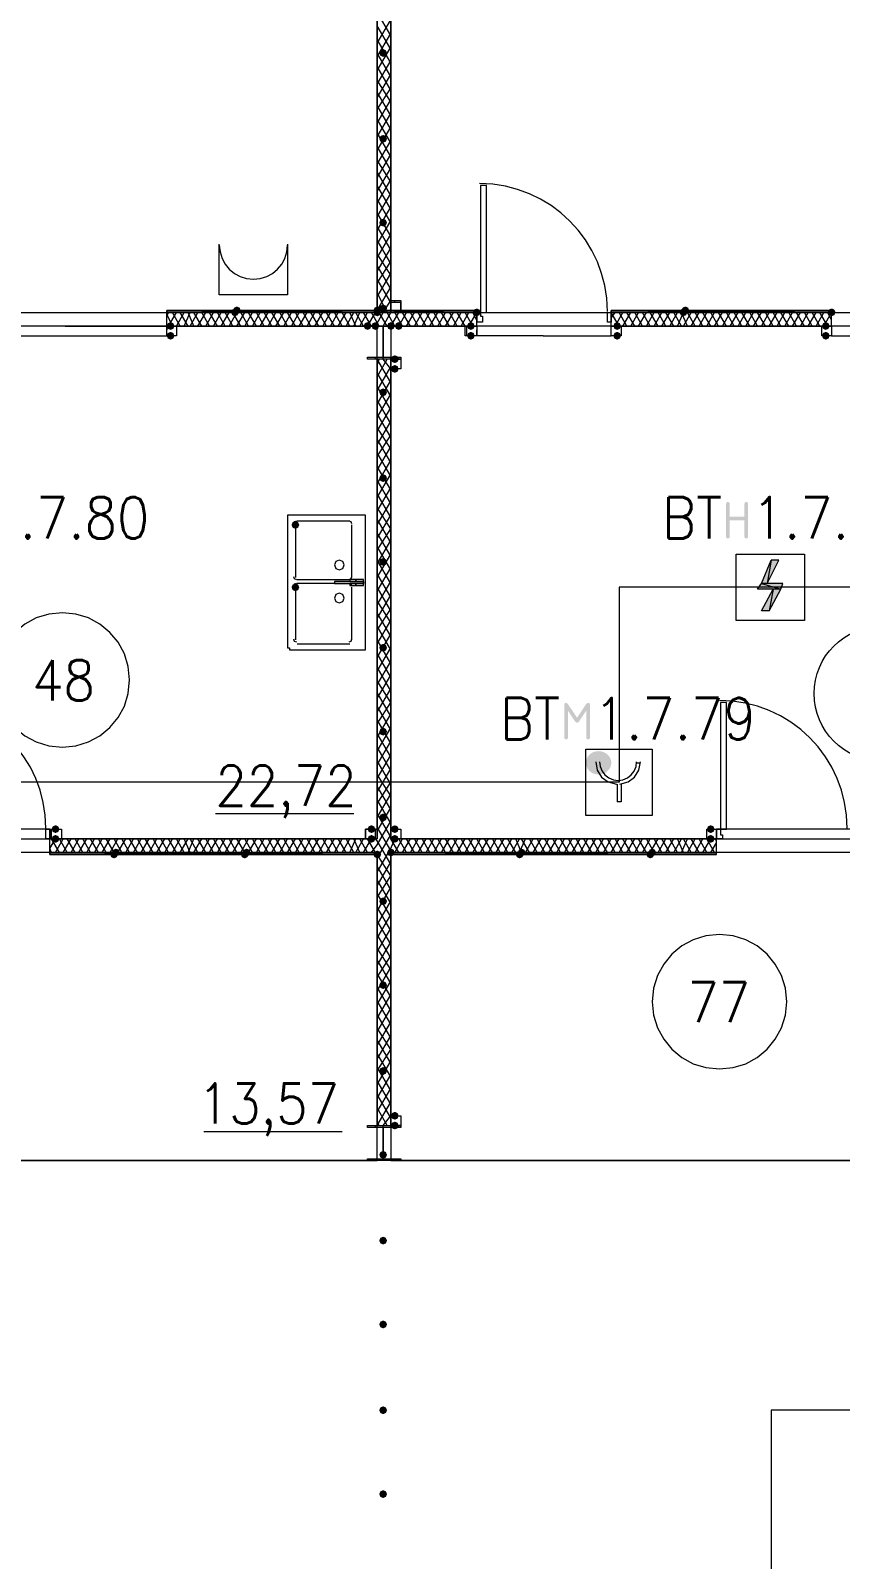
# Model space of a CAD drawing. Header units: millimetres. Extents: x 0 to 420, y 0 to 297.
# Drawn here: x 349.22 to 366.8, y 160.63 to 193.82 of the extents above; entities that cross this region are included whole.
import ezdxf

# ---------------------------------------------------------------- set-up
doc = ezdxf.new("R2010")
doc.units = ezdxf.units.MM
doc.styles.get("Standard").update_dxf_attribs({"font": 'STANDARD'})

msp = doc.modelspace()

# ---------------------------------------------------------------- hatches: boundary and pattern name
for color, points in [(7, [(356.954667, 193.336333), (356.929796, 193.276537), (356.87, 193.251667), (356.810204, 193.276537), (356.785333, 193.336333), (356.810204, 193.396129), (356.87, 193.421), (356.929796, 193.396129)]), (7, [(356.954667, 191.473667), (356.929796, 191.413871), (356.87, 191.389), (356.810204, 191.413871), (356.785333, 191.473667), (356.810204, 191.533462), (356.87, 191.558333), (356.929796, 191.533463)]), (7, [(356.954667, 189.653333), (356.929796, 189.593537), (356.87, 189.568667), (356.810204, 189.593537), (356.785333, 189.653333), (356.810204, 189.713129), (356.87, 189.738), (356.929796, 189.713129)]), (7, [(356.954667, 187.790667), (356.929796, 187.730871), (356.87, 187.706), (356.810204, 187.730871), (356.785333, 187.790667), (356.810204, 187.850462), (356.87, 187.875333), (356.929796, 187.850463)]), (254, [(353.737333, 187.706), (353.712462, 187.646204), (353.652667, 187.621333), (353.592871, 187.646204), (353.568, 187.706), (353.592871, 187.765796), (353.652667, 187.790667), (353.712462, 187.765796)]), (254, [(353.779667, 187.748333), (353.754796, 187.688538), (353.695, 187.663667), (353.635204, 187.688538), (353.610333, 187.748333), (353.635204, 187.808129), (353.695, 187.833), (353.754796, 187.808129)]), (254, [(356.827667, 187.748333), (356.802796, 187.688538), (356.743, 187.663667), (356.683204, 187.688538), (356.658333, 187.748333), (356.683204, 187.808129), (356.743, 187.833), (356.802796, 187.808129)]), (254, [(356.827667, 187.748333), (356.802796, 187.688538), (356.743, 187.663667), (356.683204, 187.688538), (356.658333, 187.748333), (356.683204, 187.808129), (356.743, 187.833), (356.802796, 187.808129)]), (254, [(356.827667, 187.706), (356.802796, 187.646204), (356.743, 187.621333), (356.683204, 187.646204), (356.658333, 187.706), (356.683204, 187.765796), (356.743, 187.790667), (356.802796, 187.765796)]), (254, [(358.986667, 187.706), (358.961796, 187.646204), (358.902, 187.621333), (358.842204, 187.646204), (358.817333, 187.706), (358.842204, 187.765796), (358.902, 187.790667), (358.961796, 187.765796)]), (254, [(363.474, 187.706), (363.449129, 187.646204), (363.389333, 187.621333), (363.329538, 187.646204), (363.304667, 187.706), (363.329537, 187.765796), (363.389333, 187.790667), (363.449129, 187.765796)]), (254, [(363.516333, 187.748333), (363.491463, 187.688538), (363.431667, 187.663667), (363.371871, 187.688538), (363.347, 187.748333), (363.371871, 187.808129), (363.431667, 187.833), (363.491462, 187.808129)]), (254, [(366.691333, 187.706), (366.666462, 187.646204), (366.606667, 187.621333), (366.546871, 187.646204), (366.522, 187.706), (366.546871, 187.765796), (366.606667, 187.790667), (366.666462, 187.765796)]), (7, [(352.340333, 187.409667), (352.315462, 187.349871), (352.255667, 187.325), (352.195871, 187.349871), (352.171, 187.409667), (352.195871, 187.469462), (352.255667, 187.494333), (352.315462, 187.469463)]), (7, [(352.340333, 187.198), (352.315462, 187.138204), (352.255667, 187.113333), (352.195871, 187.138204), (352.171, 187.198), (352.195871, 187.257796), (352.255667, 187.282667), (352.315462, 187.257796)]), (7, [(356.616, 187.409667), (356.591129, 187.349871), (356.531333, 187.325), (356.471537, 187.349871), (356.446667, 187.409667), (356.471537, 187.469462), (356.531333, 187.494333), (356.591129, 187.469463)]), (7, [(356.785333, 187.409667), (356.760463, 187.349871), (356.700667, 187.325), (356.640871, 187.349871), (356.616, 187.409667), (356.640871, 187.469462), (356.700667, 187.494333), (356.760462, 187.469463)]), (7, [(357.124, 187.409667), (357.099129, 187.349871), (357.039333, 187.325), (356.979537, 187.349871), (356.954667, 187.409667), (356.979537, 187.469462), (357.039333, 187.494333), (357.099129, 187.469463)]), (7, [(357.293333, 187.409667), (357.268462, 187.349871), (357.208667, 187.325), (357.148871, 187.349871), (357.124, 187.409667), (357.148871, 187.469462), (357.208667, 187.494333), (357.268462, 187.469463)]), (7, [(358.859667, 187.409667), (358.834796, 187.349871), (358.775, 187.325), (358.715204, 187.349871), (358.690333, 187.409667), (358.715204, 187.469462), (358.775, 187.494333), (358.834796, 187.469463)]), (7, [(358.859667, 187.198), (358.834796, 187.138204), (358.775, 187.113333), (358.715204, 187.138204), (358.690333, 187.198), (358.715204, 187.257796), (358.775, 187.282667), (358.834796, 187.257796)]), (7, [(362.034667, 187.409667), (362.009796, 187.349871), (361.95, 187.325), (361.890204, 187.349871), (361.865333, 187.409667), (361.890204, 187.469462), (361.95, 187.494333), (362.009796, 187.469463)]), (7, [(362.034667, 187.198), (362.009796, 187.138204), (361.95, 187.113333), (361.890204, 187.138204), (361.865333, 187.198), (361.890204, 187.257796), (361.95, 187.282667), (362.009796, 187.257796)]), (7, [(366.564333, 187.409667), (366.539462, 187.349871), (366.479667, 187.325), (366.419871, 187.349871), (366.395, 187.409667), (366.419871, 187.469462), (366.479667, 187.494333), (366.539462, 187.469463)]), (7, [(366.564333, 187.198), (366.539462, 187.138204), (366.479667, 187.113333), (366.419871, 187.138204), (366.395, 187.198), (366.419871, 187.257796), (366.479667, 187.282667), (366.539462, 187.257796)]), (7, [(357.208667, 186.69), (357.183796, 186.630204), (357.124, 186.605333), (357.064204, 186.630204), (357.039333, 186.69), (357.064204, 186.749796), (357.124, 186.774667), (357.183796, 186.749796)]), (7, [(357.208667, 186.478333), (357.183796, 186.418537), (357.124, 186.393667), (357.064204, 186.418537), (357.039333, 186.478333), (357.064204, 186.538129), (357.124, 186.563), (357.183796, 186.538129)]), (7, [(356.954667, 185.970333), (356.929796, 185.910537), (356.87, 185.885667), (356.810204, 185.910537), (356.785333, 185.970333), (356.810204, 186.030129), (356.87, 186.055), (356.929796, 186.030129)]), (7, [(356.954667, 184.107667), (356.929796, 184.047871), (356.87, 184.023), (356.810204, 184.047871), (356.785333, 184.107667), (356.810204, 184.167462), (356.87, 184.192333), (356.929796, 184.167463)]), (7, [(364.315374, 182.83502), (364.315374, 183.5516), (364.325365, 183.581366), (364.355613, 183.591287), (364.385378, 183.581366), (364.3953, 183.5516), (364.3953, 183.272685), (364.713352, 183.272685), (364.713352, 183.5516), (364.723273, 183.581366), (364.753039, 183.591287), (364.78308, 183.581366), (364.793278, 183.5516), (364.793278, 182.83502), (364.78308, 182.805254), (364.753039, 182.795333), (364.723273, 182.805254), (364.713352, 182.83502), (364.713352, 183.19331), (364.3953, 183.19331), (364.3953, 182.83502), (364.385378, 182.805254), (364.355613, 182.795333), (364.325365, 182.805254)]), (7, [(355.049667, 183.091667), (355.024796, 183.031871), (354.965, 183.007), (354.905204, 183.031871), (354.880333, 183.091667), (354.905204, 183.151462), (354.965, 183.176333), (355.024796, 183.151463)]), (7, [(356.954667, 182.287333), (356.929796, 182.227537), (356.87, 182.202667), (356.810204, 182.227537), (356.785333, 182.287333), (356.810204, 182.347129), (356.87, 182.372), (356.929796, 182.347129)]), (7, [(355.049667, 181.737), (355.024796, 181.677204), (354.965, 181.652333), (354.905204, 181.677204), (354.880333, 181.737), (354.905204, 181.796796), (354.965, 181.821667), (355.024796, 181.796796)]), (7, [(356.954667, 180.424667), (356.929796, 180.364871), (356.87, 180.34), (356.810204, 180.364871), (356.785333, 180.424667), (356.810204, 180.484462), (356.87, 180.509333), (356.929796, 180.484463)]), (7, [(361.319299, 179.230954), (361.349064, 179.221032), (361.358986, 179.191267), (361.358986, 178.474687), (361.349064, 178.444921), (361.319299, 178.434999), (361.289533, 178.444921), (361.279611, 178.474687), (361.279611, 179.060077), (361.117003, 178.816991), (361.080622, 178.793289), (361.04314, 178.816991), (360.881634, 179.060077), (360.881634, 178.474687), (360.871712, 178.444921), (360.841946, 178.434999), (360.811698, 178.444921), (360.801707, 178.474687), (360.801707, 179.191267), (360.811698, 179.221032), (360.841946, 179.230954), (360.876673, 179.21111), (361.080622, 178.905186), (361.285675, 179.213315)]), (7, [(356.954667, 178.604333), (356.929796, 178.544537), (356.87, 178.519667), (356.810204, 178.544537), (356.785333, 178.604333), (356.810204, 178.664129), (356.87, 178.689), (356.929796, 178.664129)]), (7, [(349.842667, 176.487667), (349.817796, 176.427871), (349.758, 176.403), (349.698204, 176.427871), (349.673333, 176.487667), (349.698204, 176.547462), (349.758, 176.572333), (349.817796, 176.547463)]), (7, [(356.700667, 176.487667), (356.675796, 176.427871), (356.616, 176.403), (356.556204, 176.427871), (356.531333, 176.487667), (356.556204, 176.547462), (356.616, 176.572333), (356.675796, 176.547463)]), (7, [(356.954667, 176.741667), (356.929796, 176.681871), (356.87, 176.657), (356.810204, 176.681871), (356.785333, 176.741667), (356.810204, 176.801462), (356.87, 176.826333), (356.929796, 176.801463)]), (7, [(357.208667, 176.487667), (357.183796, 176.427871), (357.124, 176.403), (357.064204, 176.427871), (357.039333, 176.487667), (357.064204, 176.547462), (357.124, 176.572333), (357.183796, 176.547463)]), (7, [(364.066667, 176.487667), (364.041796, 176.427871), (363.982, 176.403), (363.922204, 176.427871), (363.897333, 176.487667), (363.922204, 176.547462), (363.982, 176.572333), (364.041796, 176.547463)]), (7, [(349.842667, 176.276), (349.817796, 176.216204), (349.758, 176.191333), (349.698204, 176.216204), (349.673333, 176.276), (349.698204, 176.335796), (349.758, 176.360667), (349.817796, 176.335796)]), (7, [(356.700667, 176.276), (356.675796, 176.216204), (356.616, 176.191333), (356.556204, 176.216204), (356.531333, 176.276), (356.556204, 176.335796), (356.616, 176.360667), (356.675796, 176.335796)]), (7, [(357.208667, 176.276), (357.183796, 176.216204), (357.124, 176.191333), (357.064204, 176.216204), (357.039333, 176.276), (357.064204, 176.335796), (357.124, 176.360667), (357.183796, 176.335796)]), (7, [(364.066667, 176.276), (364.041796, 176.216204), (363.982, 176.191333), (363.922204, 176.216204), (363.897333, 176.276), (363.922204, 176.335796), (363.982, 176.360667), (364.041796, 176.335796)]), (254, [(351.112667, 175.937333), (351.087796, 175.877537), (351.028, 175.852667), (350.968204, 175.877537), (350.943333, 175.937333), (350.968204, 175.997129), (351.028, 176.022), (351.087796, 175.997129)]), (254, [(351.155, 175.979667), (351.130129, 175.919871), (351.070333, 175.895), (351.010538, 175.919871), (350.985667, 175.979667), (351.010537, 176.039462), (351.070333, 176.064333), (351.130129, 176.039463)]), (254, [(353.949, 175.937333), (353.924129, 175.877537), (353.864333, 175.852667), (353.804537, 175.877537), (353.779667, 175.937333), (353.804537, 175.997129), (353.864333, 176.022), (353.924129, 175.997129)]), (254, [(353.991333, 175.979667), (353.966462, 175.919871), (353.906667, 175.895), (353.846871, 175.919871), (353.822, 175.979667), (353.846871, 176.039462), (353.906667, 176.064333), (353.966462, 176.039463)]), (254, [(356.827667, 175.937333), (356.802796, 175.877537), (356.743, 175.852667), (356.683204, 175.877537), (356.658333, 175.937333), (356.683204, 175.997129), (356.743, 176.022), (356.802796, 175.997129)]), (254, [(356.827667, 175.937333), (356.802796, 175.877537), (356.743, 175.852667), (356.683204, 175.877537), (356.658333, 175.937333), (356.683204, 175.997129), (356.743, 176.022), (356.802796, 175.997129)]), (254, [(357.124, 175.979667), (357.099129, 175.919871), (357.039333, 175.895), (356.979537, 175.919871), (356.954667, 175.979667), (356.979537, 176.039462), (357.039333, 176.064333), (357.099129, 176.039463)]), (254, [(357.124, 175.979667), (357.099129, 175.919871), (357.039333, 175.895), (356.979537, 175.919871), (356.954667, 175.979667), (356.979537, 176.039462), (357.039333, 176.064333), (357.099129, 176.039463)]), (254, [(359.918, 175.937333), (359.893129, 175.877537), (359.833333, 175.852667), (359.773537, 175.877537), (359.748667, 175.937333), (359.773537, 175.997129), (359.833333, 176.022), (359.893129, 175.997129)]), (254, [(359.960333, 175.979667), (359.935462, 175.919871), (359.875667, 175.895), (359.815871, 175.919871), (359.791, 175.979667), (359.815871, 176.039462), (359.875667, 176.064333), (359.935462, 176.039463)]), (254, [(362.754333, 175.937333), (362.729462, 175.877537), (362.669667, 175.852667), (362.609871, 175.877537), (362.585, 175.937333), (362.609871, 175.997129), (362.669667, 176.022), (362.729462, 175.997129)]), (254, [(362.796667, 175.979667), (362.771796, 175.919871), (362.712, 175.895), (362.652204, 175.919871), (362.627333, 175.979667), (362.652204, 176.039462), (362.712, 176.064333), (362.771796, 176.039463)]), (7, [(356.954667, 174.921333), (356.929796, 174.861537), (356.87, 174.836667), (356.810204, 174.861537), (356.785333, 174.921333), (356.810204, 174.981129), (356.87, 175.006), (356.929796, 174.981129)]), (7, [(356.954667, 173.101), (356.929796, 173.041204), (356.87, 173.016333), (356.810204, 173.041204), (356.785333, 173.101), (356.810204, 173.160796), (356.87, 173.185667), (356.929796, 173.160796)]), (7, [(356.954667, 171.238333), (356.929796, 171.178537), (356.87, 171.153667), (356.810204, 171.178537), (356.785333, 171.238333), (356.810204, 171.298129), (356.87, 171.323), (356.929796, 171.298129)]), (7, [(357.208667, 170.264667), (357.183796, 170.204871), (357.124, 170.18), (357.064204, 170.204871), (357.039333, 170.264667), (357.064204, 170.324462), (357.124, 170.349333), (357.183796, 170.324463)]), (7, [(357.208667, 170.053), (357.183796, 169.993204), (357.124, 169.968333), (357.064204, 169.993204), (357.039333, 170.053), (357.064204, 170.112796), (357.124, 170.137667), (357.183796, 170.112796)]), (7, [(356.954667, 169.418), (356.929796, 169.358204), (356.87, 169.333333), (356.810204, 169.358204), (356.785333, 169.418), (356.810204, 169.477796), (356.87, 169.502667), (356.929796, 169.477796)]), (7, [(356.954667, 167.555333), (356.929796, 167.495537), (356.87, 167.470667), (356.810204, 167.495537), (356.785333, 167.555333), (356.810204, 167.615129), (356.87, 167.64), (356.929796, 167.615129)]), (7, [(356.954667, 165.735), (356.929796, 165.675204), (356.87, 165.650333), (356.810204, 165.675204), (356.785333, 165.735), (356.810204, 165.794796), (356.87, 165.819667), (356.929796, 165.794796)]), (7, [(356.954667, 163.872333), (356.929796, 163.812537), (356.87, 163.787667), (356.810204, 163.812537), (356.785333, 163.872333), (356.810204, 163.932129), (356.87, 163.957), (356.929796, 163.932129)]), (7, [(356.954667, 162.052), (356.929796, 161.992204), (356.87, 161.967333), (356.810204, 161.992204), (356.785333, 162.052), (356.810204, 162.111796), (356.87, 162.136667), (356.929796, 162.111796)])]:
    msp.add_hatch(color=color).paths.add_polyline_path(points, flags=0)
h = msp.add_hatch(color=7)
h.paths.add_polyline_path([(356.743, 187.748333), (352.171, 187.748333), (356.743, 187.706)], flags=0)
h.paths.add_polyline_path([(352.171, 187.748333), (356.743, 187.706), (352.171, 187.706)], flags=0)
h = msp.add_hatch(color=7)
h.paths.add_polyline_path([(358.902, 187.748333), (356.743, 187.748333), (358.902, 187.706)], flags=0)
h.paths.add_polyline_path([(356.743, 187.748333), (358.902, 187.706), (356.743, 187.706)], flags=0)
h = msp.add_hatch(color=7)
h.paths.add_polyline_path([(366.606667, 187.748333), (361.823, 187.748333), (366.606667, 187.706)], flags=0)
h.paths.add_polyline_path([(361.823, 187.748333), (366.606667, 187.706), (361.823, 187.706)], flags=0)
h = msp.add_hatch(color=1)
h.paths.add_polyline_path([(365.463667, 182.329666), (365.294334, 182.329666), (365.209667, 181.821666)], flags=0)
h.paths.add_polyline_path([(365.294334, 182.329666), (365.209667, 181.821666), (365.082667, 181.821666)], flags=0)
h = msp.add_hatch(color=1)
h.paths.add_polyline_path([(365.548334, 181.821666), (365.082667, 181.821666), (365.506, 181.694666)], flags=0)
h.paths.add_polyline_path([(365.082667, 181.821666), (365.506, 181.694666), (364.998, 181.694666)], flags=0)
h = msp.add_hatch(color=1)
h.paths.add_polyline_path([(365.506, 181.694666), (365.336667, 181.694666), (365.252, 181.228999)], flags=0)
h.paths.add_polyline_path([(365.336667, 181.694666), (365.252, 181.228999), (365.082667, 181.228999)], flags=0)
h = msp.add_hatch(color=1)
edge = h.paths.add_edge_path(flags=0)
edge.add_ellipse((361.547834, 177.926999), major_axis=(0.275167, 0), ratio=0.923077, start_angle=0, end_angle=360)
h = msp.add_hatch(color=7)
h.paths.add_polyline_path([(356.743, 175.979667), (349.631, 175.979667), (356.743, 175.937333)], flags=0)
h.paths.add_polyline_path([(349.631, 175.979667), (356.743, 175.937333), (349.631, 175.937333)], flags=0)
h = msp.add_hatch(color=7)
h.paths.add_polyline_path([(364.109, 175.979667), (357.039333, 175.979667), (364.109, 175.937333)], flags=0)
h.paths.add_polyline_path([(357.039333, 175.979667), (364.109, 175.937333), (357.039333, 175.937333)], flags=0)

# ---------------------------------------------------------------- linework, layer by layer
at = {"color": 7, "lineweight": 0}
for points in [[(339.640333, 187.706), (356.743, 187.706), (356.743, 222.207667), (339.640333, 222.207667)], [(357.039333, 222.207667), (357.039333, 187.706), (386.207, 187.706), (386.207, 216.111667), (369.400667, 216.111667), (369.400667, 222.207667)], [(358.986667, 190.457667), (358.986667, 187.706), (359.113667, 187.706), (359.113667, 190.457667)], [(357.251, 187.706), (357.039333, 187.706), (357.039333, 187.96), (357.251, 187.96)], [(357.251, 187.748333), (357.251, 187.917667), (357.039333, 187.917667), (357.039333, 187.748333)], [(356.743, 187.748333), (352.171, 187.748333), (356.743, 187.706)], [(352.171, 187.748333), (356.743, 187.706), (352.171, 187.706)], [(352.171, 187.706), (352.171, 187.748333), (356.743, 187.748333), (356.743, 187.706), (352.171, 187.706), (356.743, 187.706), (356.743, 187.748333), (352.171, 187.748333)], [(358.902, 187.748333), (356.743, 187.748333), (358.902, 187.706)], [(356.743, 187.748333), (358.902, 187.706), (356.743, 187.706)], [(358.902, 187.748333), (356.743, 187.748333), (356.743, 187.706), (358.902, 187.706)], [(358.902, 187.748333), (356.743, 187.748333), (356.743, 187.706), (358.902, 187.706)], [(358.902, 187.494333), (358.902, 187.706), (358.986667, 187.706), (358.986667, 187.621333), (359.029, 187.621333), (359.029, 187.494333)], [(358.902, 187.706), (358.902, 187.494333)], [(361.738333, 187.494333), (361.738333, 187.621333), (361.738333, 187.706), (361.823, 187.706), (361.823, 187.494333)], [(366.606667, 187.748333), (361.823, 187.748333), (366.606667, 187.706)], [(361.823, 187.748333), (366.606667, 187.706), (361.823, 187.706)], [(361.823, 187.706), (361.823, 187.748333), (366.606667, 187.748333), (366.606667, 187.706), (361.823, 187.706), (366.606667, 187.706), (366.606667, 187.748333), (361.823, 187.748333)], [(361.823, 187.706), (361.823, 187.494333)], [(356.743, 187.409667), (339.640333, 187.409667), (339.640333, 176.276), (356.743, 176.276)], [(357.251, 186.69), (356.531333, 186.69), (356.531333, 186.732333), (356.87, 186.732333), (356.87, 187.409667), (356.531333, 187.409667), (357.251, 187.409667), (356.87, 187.409667), (356.87, 186.732333), (357.251, 186.732333)], [(373.634, 187.409667), (357.039333, 187.409667), (357.039333, 176.276), (373.634, 176.276)], [(362.034667, 187.198), (361.823, 187.198), (361.823, 187.409667), (362.034667, 187.409667), (362.034667, 187.198), (361.823, 187.198), (361.823, 187.409667), (362.034667, 187.409667)], [(366.395, 187.409667), (366.606667, 187.409667), (366.606667, 187.198), (366.395, 187.198), (366.395, 187.409667), (366.606667, 187.409667), (366.606667, 187.198), (366.395, 187.198)], [(357.251, 186.478333), (357.039333, 186.478333), (357.039333, 186.69), (357.251, 186.69), (357.251, 186.478333), (357.039333, 186.478333), (357.039333, 186.69), (357.251, 186.69)], [(354.795667, 183.261), (354.795667, 180.424667), (354.838, 180.424667), (354.838, 180.382333), (354.880333, 180.382333), (356.446667, 180.382333), (356.489, 180.382333), (356.489, 180.424667), (356.489, 183.261), (356.489, 183.303333), (356.446667, 183.303333), (354.880333, 183.303333), (354.838, 183.303333), (354.795667, 183.303333)], [(356.023333, 182.223833), (355.99234, 182.298673), (355.9175, 182.329667), (355.84266, 182.298673), (355.811667, 182.223833), (355.84266, 182.148993), (355.9175, 182.118), (355.99234, 182.148993)], [(356.150333, 181.906333), (356.150333, 181.864), (356.277333, 181.864), (356.277333, 181.906333)], [(356.277333, 181.906333), (356.277333, 181.864), (356.404333, 181.864), (356.446667, 181.864), (356.446667, 181.821667), (356.404333, 181.821667), (356.277333, 181.821667), (356.277333, 181.779333), (356.446667, 181.779333), (356.446667, 181.906333)], [(355.854, 181.864), (355.811667, 181.864), (355.811667, 181.821667), (355.854, 181.821667), (356.404333, 181.821667), (356.446667, 181.821667), (356.446667, 181.864), (356.404333, 181.864)], [(356.023333, 181.504167), (355.99234, 181.579007), (355.9175, 181.61), (355.84266, 181.579007), (355.811667, 181.504167), (355.84266, 181.429327), (355.9175, 181.398333), (355.99234, 181.429327)], [(356.150333, 181.779333), (356.277333, 181.779333), (356.277333, 181.821667), (356.150333, 181.821667)], [(364.193667, 179.239333), (364.193667, 176.487667), (364.320667, 176.487667), (364.320667, 179.239333)], [(349.546333, 176.276), (349.546333, 176.360667), (349.546333, 176.487667), (349.631, 176.487667), (349.631, 176.276)], [(349.885, 176.276), (349.673333, 176.276), (349.673333, 176.487667), (349.885, 176.487667), (349.885, 176.276), (349.631, 176.276), (349.631, 176.487667), (349.885, 176.487667)], [(356.743, 176.276), (356.489, 176.276), (356.489, 176.487667), (356.743, 176.487667)], [(356.700667, 176.276), (356.700667, 176.487667), (356.489, 176.487667), (356.489, 176.276)], [(357.251, 176.276), (357.039333, 176.276), (357.039333, 176.487667), (357.251, 176.487667), (357.251, 176.276), (357.039333, 176.276), (357.039333, 176.487667), (357.251, 176.487667)], [(364.109, 176.276), (363.897333, 176.276), (363.897333, 176.487667), (364.109, 176.487667), (364.109, 176.276), (363.897333, 176.276), (363.897333, 176.487667), (364.109, 176.487667)], [(364.109, 176.276), (364.109, 176.487667), (364.193667, 176.487667), (364.193667, 176.360667), (364.236, 176.360667), (364.236, 176.276)], [(356.743, 175.979667), (349.631, 175.979667), (356.743, 175.937333)], [(349.631, 175.979667), (356.743, 175.937333), (349.631, 175.937333)], [(349.631, 175.937333), (349.631, 175.979667), (356.743, 175.979667), (356.743, 175.937333), (349.631, 175.937333), (356.743, 175.937333), (356.743, 175.979667), (349.631, 175.979667)], [(364.109, 175.979667), (357.039333, 175.979667), (364.109, 175.937333)], [(357.039333, 175.979667), (364.109, 175.937333), (357.039333, 175.937333)], [(364.109, 175.979667), (357.039333, 175.979667), (357.039333, 175.937333), (364.109, 175.937333)], [(364.109, 175.979667), (357.039333, 175.979667), (357.039333, 175.937333), (364.109, 175.937333)], [(357.251, 170.053), (357.039333, 170.053), (357.039333, 170.264667), (357.251, 170.264667), (357.251, 170.053), (357.039333, 170.053), (357.039333, 170.264667), (357.251, 170.264667)], [(357.251, 169.291), (356.531333, 169.291), (356.531333, 169.333333), (356.87, 169.333333), (356.87, 170.010667), (356.531333, 170.010667), (356.531333, 170.053), (357.251, 170.053), (357.251, 170.010667), (356.87, 170.010667), (356.87, 169.333333), (357.251, 169.333333)]]:
    msp.add_lwpolyline(points, close=True, dxfattribs=at)
for points in [[(356.743, 204.089), (356.743, 187.706)], [(357.039333, 187.706), (357.039333, 204.089), (356.743, 204.089)], [(357.039333, 193.717333), (356.743, 194.225333)], [(356.743, 193.548), (357.039333, 194.056)], [(357.039333, 193.421), (356.743, 193.929)], [(356.743, 193.251667), (357.039333, 193.759667)], [(357.039333, 193.124667), (356.743, 193.632667)], [(356.743, 192.955333), (357.039333, 193.463333)], [(357.039333, 192.828333), (356.743, 193.336333)], [(356.743, 192.659), (357.039333, 193.167)], [(357.039333, 192.532), (356.743, 193.04)], [(356.743, 192.362667), (357.039333, 192.870667)], [(357.039333, 192.278), (356.743, 192.743667)], [(356.743, 192.108667), (357.039333, 192.574333)], [(357.039333, 191.981667), (356.743, 192.489667)], [(356.743, 191.812333), (357.039333, 192.320333)], [(357.039333, 191.685333), (356.743, 192.193333)], [(356.743, 191.516), (357.039333, 192.024)], [(357.039333, 191.389), (356.743, 191.897)], [(356.743, 191.219667), (357.039333, 191.727667)], [(357.039333, 191.092667), (356.743, 191.600667)], [(356.743, 190.923333), (357.039333, 191.431333)], [(357.039333, 190.796333), (356.743, 191.304333)], [(356.743, 190.627), (357.039333, 191.135)], [(357.039333, 190.542333), (356.743, 191.008)], [(356.743, 190.330667), (357.039333, 190.838667)], [(357.039333, 190.246), (356.743, 190.754)], [(356.743, 190.076667), (357.039333, 190.584667)], [(357.039333, 189.949667), (356.743, 190.457667)], [(356.743, 189.780333), (357.039333, 190.288333)], [(361.738333, 187.727167), (361.724018, 188.010675), (361.682, 188.285994), (361.613674, 188.551728), (361.520432, 188.806485), (361.40367, 189.04887), (361.264781, 189.277491), (361.105158, 189.490952), (360.926195, 189.687861), (360.729286, 189.866824), (360.515824, 190.026448), (360.287204, 190.165337), (360.044818, 190.282099), (359.790061, 190.37534), (359.524327, 190.443666), (359.249009, 190.485684), (358.9655, 190.5)], [(357.039333, 189.653333), (356.743, 190.161333)], [(356.743, 189.484), (357.039333, 189.992)], [(357.039333, 189.357), (356.743, 189.865)], [(356.743, 189.187667), (357.039333, 189.695667)], [(357.039333, 189.060667), (356.743, 189.568667)], [(356.743, 188.891333), (357.039333, 189.399333)], [(357.039333, 188.764333), (356.743, 189.272333)], [(356.743, 188.595), (357.039333, 189.103)], [(357.039333, 188.510333), (356.743, 188.976)], [(356.743, 188.341), (357.039333, 188.806667)], [(357.039333, 188.214), (356.743, 188.722)], [(356.743, 188.044667), (357.039333, 188.552667)], [(357.039333, 187.917667), (356.743, 188.425667)], [(356.743, 187.748333), (357.039333, 188.256333)], [(356.954667, 187.706), (356.743, 188.129333)], [(356.87, 187.706), (357.039333, 187.96)], [(357.124, 187.917667), (357.124, 187.96)], [(356.743, 187.706), (352.171, 187.706), (356.743, 187.748333), (352.171, 187.748333)], [(352.171, 187.621333), (352.213333, 187.706)], [(352.171, 187.409667), (352.171, 187.706)], [(352.171, 187.409667), (352.171, 187.706)], [(356.743, 187.706), (352.171, 187.706)], [(352.298, 187.409667), (352.171, 187.663667)], [(352.213333, 187.409667), (352.382667, 187.706)], [(352.467333, 187.409667), (352.298, 187.706)], [(352.382667, 187.409667), (352.552, 187.706)], [(352.636667, 187.409667), (352.467333, 187.706)], [(352.552, 187.409667), (352.679, 187.706)], [(352.763667, 187.409667), (352.636667, 187.706)], [(352.679, 187.409667), (352.848333, 187.706)], [(352.933, 187.409667), (352.763667, 187.706)], [(352.848333, 187.409667), (353.017667, 187.706)], [(353.102333, 187.409667), (352.933, 187.706)], [(353.017667, 187.409667), (353.187, 187.706)], [(353.271667, 187.409667), (353.102333, 187.706)], [(353.187, 187.409667), (353.356333, 187.706)], [(353.441, 187.409667), (353.271667, 187.706)], [(353.356333, 187.409667), (353.525667, 187.706)], [(353.610333, 187.409667), (353.441, 187.706)], [(353.525667, 187.409667), (353.695, 187.706)], [(353.779667, 187.409667), (353.610333, 187.706)], [(353.695, 187.409667), (353.864333, 187.706)], [(353.949, 187.409667), (353.779667, 187.706)], [(353.864333, 187.409667), (354.033667, 187.706)], [(354.118333, 187.409667), (353.949, 187.706)], [(354.033667, 187.409667), (354.203, 187.706)], [(354.287667, 187.409667), (354.118333, 187.706)], [(354.203, 187.409667), (354.372333, 187.706)], [(354.457, 187.409667), (354.287667, 187.706)], [(354.372333, 187.409667), (354.541667, 187.706)], [(354.626333, 187.409667), (354.457, 187.706)], [(354.541667, 187.409667), (354.711, 187.706)], [(354.795667, 187.409667), (354.626333, 187.706)], [(354.711, 187.409667), (354.880333, 187.706)], [(354.965, 187.409667), (354.795667, 187.706)], [(354.880333, 187.409667), (355.049667, 187.706)], [(355.134333, 187.409667), (354.965, 187.706)], [(355.049667, 187.409667), (355.219, 187.706)], [(355.303667, 187.409667), (355.134333, 187.706)], [(355.219, 187.409667), (355.388333, 187.706)], [(355.473, 187.409667), (355.303667, 187.706)], [(355.388333, 187.409667), (355.557667, 187.706)], [(355.642333, 187.409667), (355.473, 187.706)], [(355.557667, 187.409667), (355.727, 187.706)], [(355.811667, 187.409667), (355.642333, 187.706)], [(355.727, 187.409667), (355.896333, 187.706)], [(355.981, 187.409667), (355.811667, 187.706)], [(355.896333, 187.409667), (356.065667, 187.706)], [(356.150333, 187.409667), (355.981, 187.706)], [(356.065667, 187.409667), (356.235, 187.706)], [(356.277333, 187.409667), (356.150333, 187.706)], [(356.235, 187.409667), (356.362, 187.706)], [(356.446667, 187.409667), (356.277333, 187.706)], [(356.362, 187.409667), (356.531333, 187.706)], [(356.616, 187.409667), (356.446667, 187.706)], [(356.531333, 187.409667), (356.700667, 187.706)], [(356.785333, 187.409667), (356.616, 187.706)], [(356.700667, 187.409667), (356.87, 187.706)], [(356.785333, 187.706), (356.743, 187.833)], [(358.902, 187.748333), (356.743, 187.748333), (358.902, 187.748333), (356.743, 187.706)], [(356.954667, 187.409667), (356.785333, 187.706)], [(356.87, 187.409667), (357.039333, 187.706)], [(357.124, 187.409667), (356.954667, 187.706)], [(357.039333, 187.409667), (357.208667, 187.706)], [(358.902, 187.706), (357.039333, 187.706)], [(357.124, 187.706), (357.124, 187.748333)], [(357.293333, 187.409667), (357.124, 187.706)], [(357.208667, 187.409667), (357.378, 187.706)], [(357.462667, 187.409667), (357.293333, 187.706)], [(357.378, 187.409667), (357.547333, 187.706)], [(357.632, 187.409667), (357.462667, 187.706)], [(357.547333, 187.409667), (357.716667, 187.706)], [(357.801333, 187.409667), (357.632, 187.706)], [(357.716667, 187.409667), (357.886, 187.706)], [(357.970667, 187.409667), (357.801333, 187.706)], [(357.886, 187.409667), (358.055333, 187.706)], [(358.14, 187.409667), (357.970667, 187.706)], [(358.055333, 187.409667), (358.224667, 187.706)], [(358.309333, 187.409667), (358.14, 187.706)], [(358.224667, 187.409667), (358.394, 187.706)], [(358.478667, 187.409667), (358.309333, 187.706)], [(358.394, 187.409667), (358.563333, 187.706)], [(358.648, 187.409667), (358.478667, 187.706)], [(358.563333, 187.409667), (358.732667, 187.706)], [(358.817333, 187.409667), (358.648, 187.706)], [(358.732667, 187.409667), (358.902, 187.706)], [(358.902, 187.536667), (358.817333, 187.706)], [(358.902, 187.409667), (358.902, 187.494333), (358.902, 187.706)], [(366.606667, 187.706), (361.823, 187.706), (366.606667, 187.748333), (361.823, 187.748333)], [(361.823, 187.579), (361.907667, 187.706)], [(361.992333, 187.409667), (361.823, 187.706)], [(361.823, 187.409667), (361.823, 187.494333), (361.823, 187.706)], [(366.606667, 187.706), (361.823, 187.706)], [(361.907667, 187.409667), (362.077, 187.706)], [(362.161667, 187.409667), (361.992333, 187.706)], [(362.077, 187.409667), (362.246333, 187.706)], [(362.331, 187.409667), (362.161667, 187.706)], [(362.246333, 187.409667), (362.415667, 187.706)], [(362.500333, 187.409667), (362.331, 187.706)], [(362.415667, 187.409667), (362.585, 187.706)], [(362.669667, 187.409667), (362.500333, 187.706)], [(362.585, 187.409667), (362.754333, 187.706)], [(362.839, 187.409667), (362.669667, 187.706)], [(362.754333, 187.409667), (362.923667, 187.706)], [(363.008333, 187.409667), (362.839, 187.706)], [(362.923667, 187.409667), (363.093, 187.706)], [(363.177667, 187.409667), (363.008333, 187.706)], [(363.093, 187.409667), (363.262333, 187.706)], [(363.347, 187.409667), (363.177667, 187.706)], [(363.262333, 187.409667), (363.389333, 187.706)], [(363.474, 187.409667), (363.347, 187.706)], [(363.389333, 187.409667), (363.558667, 187.706)], [(363.643333, 187.409667), (363.474, 187.706)], [(363.558667, 187.409667), (363.728, 187.706)], [(363.812667, 187.409667), (363.643333, 187.706)], [(363.728, 187.409667), (363.897333, 187.706)], [(363.982, 187.409667), (363.812667, 187.706)], [(363.897333, 187.409667), (364.066667, 187.706)], [(364.151333, 187.409667), (363.982, 187.706)], [(364.066667, 187.409667), (364.236, 187.706)], [(364.320667, 187.409667), (364.151333, 187.706)], [(364.236, 187.409667), (364.405333, 187.706)], [(364.49, 187.409667), (364.320667, 187.706)], [(364.405333, 187.409667), (364.574667, 187.706)], [(364.659333, 187.409667), (364.49, 187.706)], [(364.574667, 187.409667), (364.744, 187.706)], [(364.828667, 187.409667), (364.659333, 187.706)], [(364.744, 187.409667), (364.913333, 187.706)], [(364.998, 187.409667), (364.828667, 187.706)], [(364.913333, 187.409667), (365.082667, 187.706)], [(365.167333, 187.409667), (364.998, 187.706)], [(365.082667, 187.409667), (365.252, 187.706)], [(365.336667, 187.409667), (365.167333, 187.706)], [(365.252, 187.409667), (365.421333, 187.706)], [(365.506, 187.409667), (365.336667, 187.706)], [(365.421333, 187.409667), (365.590667, 187.706)], [(365.675333, 187.409667), (365.506, 187.706)], [(365.590667, 187.409667), (365.76, 187.706)], [(365.844667, 187.409667), (365.675333, 187.706)], [(365.76, 187.409667), (365.929333, 187.706)], [(366.014, 187.409667), (365.844667, 187.706)], [(365.929333, 187.409667), (366.098667, 187.706)], [(366.183333, 187.409667), (366.014, 187.706)], [(366.098667, 187.409667), (366.268, 187.706)], [(366.352667, 187.409667), (366.183333, 187.706)], [(366.268, 187.409667), (366.437333, 187.706)], [(366.522, 187.409667), (366.352667, 187.706)], [(366.437333, 187.409667), (366.606667, 187.706)], [(366.606667, 187.536667), (366.522, 187.706)], [(366.606667, 187.409667), (366.606667, 187.706)], [(366.606667, 187.409667), (366.606667, 187.706)], [(349.969667, 187.409667), (347.810667, 187.409667), (347.810667, 187.325)], [(347.810667, 187.325), (347.810667, 187.198), (349.969667, 187.198)], [(349.969667, 187.409667), (352.171, 187.409667), (352.382667, 187.409667), (352.382667, 187.198), (352.171, 187.198), (352.171, 187.409667), (352.382667, 187.409667), (352.382667, 187.198), (352.171, 187.198), (352.171, 187.409667), (352.171, 187.325)], [(349.969667, 187.198), (352.171, 187.198), (352.171, 187.325)], [(352.171, 187.409667), (358.902, 187.409667)], [(356.87, 186.69), (356.87, 187.409667)], [(360.341333, 187.198), (358.902, 187.198), (358.690333, 187.198), (358.690333, 187.409667), (358.902, 187.409667), (358.902, 187.198), (358.648, 187.198), (358.648, 187.409667), (358.902, 187.409667), (358.902, 187.198), (358.902, 187.325)], [(358.902, 187.409667), (358.902, 187.494333)], [(358.902, 187.409667), (358.902, 187.452)], [(360.341333, 187.409667), (358.902, 187.409667), (358.902, 187.325)], [(361.823, 187.325), (361.823, 187.409667), (360.341333, 187.409667)], [(360.341333, 187.198), (361.823, 187.198), (361.823, 187.325)], [(361.823, 187.409667), (361.823, 187.494333)], [(361.823, 187.409667), (366.606667, 187.409667)], [(366.606667, 187.409667), (366.606667, 187.494333)], [(368.808, 187.409667), (366.606667, 187.409667), (366.606667, 187.325)], [(366.606667, 187.325), (366.606667, 187.198), (368.808, 187.198)], [(356.531333, 186.69), (356.531333, 186.732333)], [(356.700667, 186.69), (356.700667, 186.732333)], [(356.743, 186.563), (356.785333, 186.69)], [(356.743, 186.309), (356.954667, 186.69)], [(357.039333, 186.182), (356.743, 186.69)], [(356.743, 186.69), (356.743, 176.276)], [(357.039333, 176.276), (357.039333, 186.69), (356.743, 186.69)], [(357.039333, 186.478333), (356.87, 186.69)], [(357.039333, 186.69), (357.039333, 186.732333)], [(357.208667, 186.69), (357.208667, 186.732333)], [(356.743, 186.012667), (357.039333, 186.520667)], [(357.039333, 185.885667), (356.743, 186.393667)], [(356.743, 185.716333), (357.039333, 186.224333)], [(357.039333, 185.589333), (356.743, 186.097333)], [(356.743, 185.42), (357.039333, 185.928)], [(357.039333, 185.293), (356.743, 185.801)], [(356.743, 185.123667), (357.039333, 185.631667)], [(357.039333, 184.996667), (356.743, 185.504667)], [(356.743, 184.827333), (357.039333, 185.335333)], [(357.039333, 184.742667), (356.743, 185.208333)], [(356.743, 184.573333), (357.039333, 185.039)], [(357.039333, 184.446333), (356.743, 184.954333)], [(356.743, 184.277), (357.039333, 184.785)], [(357.039333, 184.15), (356.743, 184.658)], [(356.743, 183.980667), (357.039333, 184.488667)], [(357.039333, 183.853667), (356.743, 184.361667)], [(356.743, 183.684333), (357.039333, 184.192333)], [(357.039333, 183.557333), (356.743, 184.065333)], [(356.743, 183.388), (357.039333, 183.896)], [(357.039333, 183.261), (356.743, 183.769)], [(356.743, 183.091667), (357.039333, 183.599667)], [(357.039333, 183.007), (356.743, 183.472667)], [(356.743, 182.795333), (357.039333, 183.303333)], [(357.039333, 182.710667), (356.743, 183.218667)], [(354.986167, 183.176333), (354.941272, 183.157728), (354.922667, 183.112833)], [(354.965, 183.091667), (354.965, 181.948667)], [(356.150333, 183.176333), (355.007333, 183.176333)], [(356.192667, 183.112833), (356.174061, 183.157728), (356.129167, 183.176333)], [(356.192667, 181.948667), (356.192667, 183.091667)], [(356.743, 182.541333), (357.039333, 183.007)], [(357.039333, 182.414333), (356.743, 182.922333)], [(356.743, 182.245), (357.039333, 182.753)], [(357.039333, 182.118), (356.743, 182.626)], [(356.743, 181.948667), (357.039333, 182.456667)], [(357.039333, 181.821667), (356.743, 182.329667)], [(364.532334, 182.456666), (366.014, 182.456666)], [(354.922667, 181.969833), (354.941272, 181.924939), (354.986167, 181.906333)], [(355.007333, 181.906333), (356.150333, 181.906333)], [(356.129167, 181.906333), (356.174061, 181.924939), (356.192667, 181.969833)], [(356.743, 181.652333), (357.039333, 182.160333)], [(357.039333, 181.525333), (356.743, 182.033333)], [(354.986167, 181.821667), (354.941272, 181.803061), (354.922667, 181.758167)], [(354.965, 181.737), (354.965, 180.594)], [(356.150333, 181.821667), (355.007333, 181.821667)], [(356.192667, 181.758167), (356.174061, 181.803061), (356.129167, 181.821667)], [(356.192667, 180.594), (356.192667, 181.737)], [(356.743, 181.356), (357.039333, 181.864)], [(357.039333, 181.229), (356.743, 181.737)], [(356.743, 181.059667), (357.039333, 181.567667)], [(357.039333, 180.975), (356.743, 181.440667)], [(356.743, 180.805667), (357.039333, 181.271333)], [(351.366667, 179.726167), (351.336995, 180.02051), (351.251894, 180.294662), (351.117238, 180.542749), (350.938899, 180.758899), (350.722749, 180.937238), (350.474662, 181.071894), (350.20051, 181.156995), (349.906167, 181.186667), (349.611823, 181.156995), (349.337671, 181.071894), (349.089584, 180.937238), (348.873434, 180.758899), (348.695095, 180.542749), (348.560439, 180.294662), (348.475339, 180.02051), (348.445667, 179.726167)], [(357.039333, 180.678667), (356.743, 181.186667)], [(356.743, 180.509333), (357.039333, 181.017333)], [(357.039333, 180.382333), (356.743, 180.890333)], [(354.922667, 180.615167), (354.941272, 180.570272), (354.986167, 180.551667)], [(356.129167, 180.551667), (356.174061, 180.570272), (356.192667, 180.615167)], [(356.743, 180.213), (357.039333, 180.721)], [(357.039333, 180.086), (356.743, 180.594)], [(355.007333, 180.509333), (356.150333, 180.509333)], [(356.743, 179.916667), (357.039333, 180.424667)], [(357.039333, 179.789667), (356.743, 180.297667)], [(356.743, 179.620333), (357.039333, 180.128333)], [(357.039333, 179.493333), (356.743, 180.001333)], [(348.445667, 179.726167), (348.475339, 179.431823), (348.560439, 179.157671), (348.695095, 178.909584), (348.873434, 178.693434), (349.089584, 178.515095), (349.337671, 178.380439), (349.611823, 178.295339), (349.906167, 178.265667), (350.20051, 178.295339), (350.474662, 178.380439), (350.722749, 178.515095), (350.938899, 178.693434), (351.117238, 178.909584), (351.251894, 179.157671), (351.336995, 179.431823), (351.366667, 179.726167)], [(356.743, 179.324), (357.039333, 179.832)], [(357.039333, 179.239333), (356.743, 179.705)], [(349.546333, 176.508833), (349.532018, 176.792342), (349.49, 177.06766), (349.421674, 177.333395), (349.328432, 177.588151), (349.21167, 177.830537), (349.072781, 178.059157), (348.913158, 178.272619), (348.734195, 178.469528), (348.537286, 178.648491), (348.323824, 178.808114), (348.095204, 178.947004), (347.852818, 179.063766), (347.598061, 179.157007), (347.332327, 179.225333), (347.057009, 179.267351), (346.7735, 179.281667)], [(356.743, 179.027667), (357.039333, 179.535667)], [(357.039333, 178.943), (356.743, 179.451)], [(356.743, 178.773667), (357.039333, 179.239333)], [(366.945333, 176.508833), (366.931018, 176.792342), (366.889, 177.06766), (366.820674, 177.333395), (366.727432, 177.588151), (366.61067, 177.830537), (366.471781, 178.059157), (366.312158, 178.272619), (366.133195, 178.469528), (365.936286, 178.648491), (365.722824, 178.808114), (365.494204, 178.947004), (365.251818, 179.063766), (364.997061, 179.157007), (364.731327, 179.225333), (364.456009, 179.267351), (364.1725, 179.281667)], [(357.039333, 178.646667), (356.743, 179.154667)], [(356.743, 178.477333), (357.039333, 178.985333)], [(357.039333, 178.350333), (356.743, 178.858333)], [(356.743, 178.181), (357.039333, 178.689)], [(357.039333, 178.054), (356.743, 178.562)], [(356.743, 177.884667), (357.039333, 178.392667)], [(357.039333, 177.757667), (356.743, 178.265667)], [(356.743, 177.588333), (357.039333, 178.096333)], [(357.039333, 177.461333), (356.743, 177.969333)], [(361.272667, 178.223333), (362.712, 178.223333)], [(356.743, 177.292), (357.039333, 177.8)], [(357.039333, 177.207333), (356.743, 177.673)], [(356.743, 177.038), (357.039333, 177.503667)], [(357.039333, 176.911), (356.743, 177.419)], [(356.743, 176.741667), (357.039333, 177.249667)], [(357.039333, 176.614667), (356.743, 177.122667)], [(356.743, 176.445333), (357.039333, 176.953333)], [(353.229333, 176.826333), (356.235, 176.826333)], [(357.039333, 176.318333), (356.743, 176.826333)], [(356.743, 176.149), (357.039333, 176.657)], [(349.631, 176.403), (349.631, 176.487667), (348.191667, 176.487667)], [(348.191667, 176.276), (349.631, 176.276), (349.631, 176.403)], [(349.631, 176.064333), (349.758, 176.276)], [(349.631, 175.979667), (349.631, 176.276)], [(349.631, 175.979667), (349.631, 176.276)], [(356.743, 176.276), (349.631, 176.276)], [(349.842667, 175.979667), (349.673333, 176.276)], [(349.758, 175.979667), (349.927333, 176.276)], [(350.012, 175.979667), (349.842667, 176.276)], [(349.927333, 175.979667), (350.096667, 176.276)], [(350.181333, 175.979667), (350.012, 176.276)], [(350.096667, 175.979667), (350.266, 176.276)], [(350.350667, 175.979667), (350.181333, 176.276)], [(350.266, 175.979667), (350.435333, 176.276)], [(350.52, 175.979667), (350.350667, 176.276)], [(350.435333, 175.979667), (350.604667, 176.276)], [(350.689333, 175.979667), (350.52, 176.276)], [(350.604667, 175.979667), (350.774, 176.276)], [(350.858667, 175.979667), (350.689333, 176.276)], [(350.774, 175.979667), (350.943333, 176.276)], [(351.028, 175.979667), (350.858667, 176.276)], [(350.943333, 175.979667), (351.112667, 176.276)], [(351.197333, 175.979667), (351.028, 176.276)], [(351.112667, 175.979667), (351.282, 176.276)], [(351.366667, 175.979667), (351.197333, 176.276)], [(351.282, 175.979667), (351.451333, 176.276)], [(351.536, 175.979667), (351.366667, 176.276)], [(351.451333, 175.979667), (351.620667, 176.276)], [(351.705333, 175.979667), (351.536, 176.276)], [(351.620667, 175.979667), (351.79, 176.276)], [(351.874667, 175.979667), (351.705333, 176.276)], [(351.79, 175.979667), (351.959333, 176.276)], [(352.044, 175.979667), (351.874667, 176.276)], [(351.959333, 175.979667), (352.128667, 176.276)], [(352.213333, 175.979667), (352.044, 176.276)], [(352.128667, 175.979667), (352.298, 176.276)], [(352.382667, 175.979667), (352.213333, 176.276)], [(352.298, 175.979667), (352.467333, 176.276)], [(352.552, 175.979667), (352.382667, 176.276)], [(352.467333, 175.979667), (352.636667, 176.276)], [(352.679, 175.979667), (352.552, 176.276)], [(352.636667, 175.979667), (352.763667, 176.276)], [(352.848333, 175.979667), (352.679, 176.276)], [(352.763667, 175.979667), (352.933, 176.276)], [(353.017667, 175.979667), (352.848333, 176.276)], [(352.933, 175.979667), (353.102333, 176.276)], [(353.187, 175.979667), (353.017667, 176.276)], [(353.102333, 175.979667), (353.271667, 176.276)], [(353.356333, 175.979667), (353.187, 176.276)], [(353.271667, 175.979667), (353.441, 176.276)], [(353.525667, 175.979667), (353.356333, 176.276)], [(353.441, 175.979667), (353.610333, 176.276)], [(353.695, 175.979667), (353.525667, 176.276)], [(353.610333, 175.979667), (353.779667, 176.276)], [(353.864333, 175.979667), (353.695, 176.276)], [(353.779667, 175.979667), (353.949, 176.276)], [(354.033667, 175.979667), (353.864333, 176.276)], [(353.949, 175.979667), (354.118333, 176.276)], [(354.203, 175.979667), (354.033667, 176.276)], [(354.118333, 175.979667), (354.287667, 176.276)], [(354.372333, 175.979667), (354.203, 176.276)], [(354.287667, 175.979667), (354.457, 176.276)], [(354.541667, 175.979667), (354.372333, 176.276)], [(354.457, 175.979667), (354.626333, 176.276)], [(354.711, 175.979667), (354.541667, 176.276)], [(354.626333, 175.979667), (354.795667, 176.276)], [(354.880333, 175.979667), (354.711, 176.276)], [(354.795667, 175.979667), (354.965, 176.276)], [(355.049667, 175.979667), (354.880333, 176.276)], [(354.965, 175.979667), (355.134333, 176.276)], [(355.219, 175.979667), (355.049667, 176.276)], [(355.134333, 175.979667), (355.303667, 176.276)], [(355.388333, 175.979667), (355.219, 176.276)], [(355.303667, 175.979667), (355.473, 176.276)], [(355.557667, 175.979667), (355.388333, 176.276)], [(355.473, 175.979667), (355.642333, 176.276)], [(355.727, 175.979667), (355.557667, 176.276)], [(355.642333, 175.979667), (355.811667, 176.276)], [(355.896333, 175.979667), (355.727, 176.276)], [(355.811667, 175.979667), (355.981, 176.276)], [(356.065667, 175.979667), (355.896333, 176.276)], [(355.981, 175.979667), (356.150333, 176.276)], [(356.235, 175.979667), (356.065667, 176.276)], [(356.150333, 175.979667), (356.277333, 176.276)], [(356.362, 175.979667), (356.235, 176.276)], [(356.277333, 175.979667), (356.446667, 176.276)], [(356.531333, 175.979667), (356.362, 176.276)], [(356.446667, 175.979667), (356.616, 176.276)], [(356.700667, 175.979667), (356.531333, 176.276)], [(356.743, 176.233667), (356.700667, 176.276)], [(357.039333, 176.022), (356.743, 176.53)], [(356.743, 175.852667), (357.039333, 176.360667)], [(357.039333, 176.064333), (357.124, 176.276)], [(357.208667, 175.979667), (357.039333, 176.276)], [(364.109, 176.276), (357.039333, 176.276)], [(357.124, 175.979667), (357.293333, 176.276)], [(357.378, 175.979667), (357.208667, 176.276)], [(357.293333, 175.979667), (357.462667, 176.276)], [(357.547333, 175.979667), (357.378, 176.276)], [(357.462667, 175.979667), (357.632, 176.276)], [(357.716667, 175.979667), (357.547333, 176.276)], [(357.632, 175.979667), (357.801333, 176.276)], [(357.886, 175.979667), (357.716667, 176.276)], [(357.801333, 175.979667), (357.970667, 176.276)], [(358.055333, 175.979667), (357.886, 176.276)], [(357.970667, 175.979667), (358.14, 176.276)], [(358.224667, 175.979667), (358.055333, 176.276)], [(358.14, 175.979667), (358.309333, 176.276)], [(358.394, 175.979667), (358.224667, 176.276)], [(358.309333, 175.979667), (358.478667, 176.276)], [(358.563333, 175.979667), (358.394, 176.276)], [(358.478667, 175.979667), (358.648, 176.276)], [(358.732667, 175.979667), (358.563333, 176.276)], [(358.648, 175.979667), (358.817333, 176.276)], [(358.902, 175.979667), (358.732667, 176.276)], [(358.817333, 175.979667), (358.986667, 176.276)], [(359.071333, 175.979667), (358.902, 176.276)], [(358.986667, 175.979667), (359.156, 176.276)], [(359.240667, 175.979667), (359.071333, 176.276)], [(359.156, 175.979667), (359.325333, 176.276)], [(359.41, 175.979667), (359.240667, 176.276)], [(359.325333, 175.979667), (359.494667, 176.276)], [(359.579333, 175.979667), (359.41, 176.276)], [(359.494667, 175.979667), (359.664, 176.276)], [(359.748667, 175.979667), (359.579333, 176.276)], [(359.664, 175.979667), (359.833333, 176.276)], [(359.875667, 175.979667), (359.748667, 176.276)], [(359.833333, 175.979667), (359.960333, 176.276)], [(360.045, 175.979667), (359.875667, 176.276)], [(359.960333, 175.979667), (360.129667, 176.276)], [(360.214333, 175.979667), (360.045, 176.276)], [(360.129667, 175.979667), (360.299, 176.276)], [(360.383667, 175.979667), (360.214333, 176.276)], [(360.299, 175.979667), (360.468333, 176.276)], [(360.553, 175.979667), (360.383667, 176.276)], [(360.468333, 175.979667), (360.637667, 176.276)], [(360.722333, 175.979667), (360.553, 176.276)], [(360.637667, 175.979667), (360.807, 176.276)], [(360.891667, 175.979667), (360.722333, 176.276)], [(360.807, 175.979667), (360.976333, 176.276)], [(361.061, 175.979667), (360.891667, 176.276)], [(360.976333, 175.979667), (361.145667, 176.276)], [(361.230333, 175.979667), (361.061, 176.276)], [(361.145667, 175.979667), (361.315, 176.276)], [(361.399667, 175.979667), (361.230333, 176.276)], [(361.315, 175.979667), (361.484333, 176.276)], [(361.569, 175.979667), (361.399667, 176.276)], [(361.484333, 175.979667), (361.653667, 176.276)], [(361.738333, 175.979667), (361.569, 176.276)], [(361.653667, 175.979667), (361.823, 176.276)], [(361.907667, 175.979667), (361.738333, 176.276)], [(361.823, 175.979667), (361.992333, 176.276)], [(362.077, 175.979667), (361.907667, 176.276)], [(361.992333, 175.979667), (362.161667, 176.276)], [(362.246333, 175.979667), (362.077, 176.276)], [(362.161667, 175.979667), (362.331, 176.276)], [(362.415667, 175.979667), (362.246333, 176.276)], [(362.331, 175.979667), (362.500333, 176.276)], [(362.585, 175.979667), (362.415667, 176.276)], [(362.500333, 175.979667), (362.669667, 176.276)], [(362.754333, 175.979667), (362.585, 176.276)], [(362.669667, 175.979667), (362.839, 176.276)], [(362.923667, 175.979667), (362.754333, 176.276)], [(362.839, 175.979667), (363.008333, 176.276)], [(363.093, 175.979667), (362.923667, 176.276)], [(363.008333, 175.979667), (363.177667, 176.276)], [(363.262333, 175.979667), (363.093, 176.276)], [(363.177667, 175.979667), (363.347, 176.276)], [(363.389333, 175.979667), (363.262333, 176.276)], [(363.347, 175.979667), (363.474, 176.276)], [(363.558667, 175.979667), (363.389333, 176.276)], [(363.474, 175.979667), (363.643333, 176.276)], [(363.728, 175.979667), (363.558667, 176.276)], [(363.643333, 175.979667), (363.812667, 176.276)], [(363.897333, 175.979667), (363.728, 176.276)], [(363.812667, 175.979667), (363.982, 176.276)], [(364.066667, 175.979667), (363.897333, 176.276)], [(364.109, 176.233667), (364.066667, 176.276)], [(365.590667, 176.487667), (364.109, 176.487667), (364.109, 176.403)], [(364.109, 176.403), (364.109, 176.276), (365.590667, 176.276)], [(364.109, 175.979667), (364.109, 176.276)], [(364.109, 175.979667), (364.109, 176.276)], [(367.03, 176.403), (367.03, 176.487667), (365.590667, 176.487667)], [(365.590667, 176.276), (367.03, 176.276), (367.03, 176.403)], [(349.673333, 175.979667), (349.631, 176.064333)], [(356.743, 175.937333), (349.631, 175.937333), (356.743, 175.979667), (349.631, 175.979667)], [(349.631, 175.979667), (356.743, 175.979667)], [(356.616, 175.979667), (356.743, 176.149)], [(357.039333, 175.725667), (356.743, 176.233667)], [(356.743, 175.556333), (357.039333, 176.064333)], [(356.743, 175.979667), (356.743, 170.053), (357.039333, 170.053), (357.039333, 175.979667)], [(357.039333, 175.471667), (356.743, 175.937333)], [(357.039333, 175.979667), (357.039333, 176.022)], [(364.109, 175.979667), (357.039333, 175.979667), (364.109, 175.979667), (357.039333, 175.937333)], [(357.039333, 175.979667), (364.109, 175.979667)], [(363.982, 175.979667), (364.109, 176.191333)], [(356.743, 175.26), (357.039333, 175.768)], [(357.039333, 175.175333), (356.743, 175.683333)], [(356.743, 175.006), (357.039333, 175.471667)], [(357.039333, 174.879), (356.743, 175.387)], [(356.743, 174.709667), (357.039333, 175.217667)], [(357.039333, 174.582667), (356.743, 175.090667)], [(356.743, 174.413333), (357.039333, 174.921333)], [(357.039333, 174.286333), (356.743, 174.794333)], [(356.743, 174.117), (357.039333, 174.625)], [(357.039333, 173.99), (356.743, 174.498)], [(356.743, 173.820667), (357.039333, 174.328667)], [(357.039333, 173.693667), (356.743, 174.201667)], [(356.743, 173.524333), (357.039333, 174.032333)], [(365.633, 172.741167), (365.603328, 173.03551), (365.518228, 173.309662), (365.383572, 173.557749), (365.205232, 173.773899), (364.989083, 173.952238), (364.740996, 174.086894), (364.466844, 174.171995), (364.1725, 174.201667), (363.878156, 174.171995), (363.604004, 174.086894), (363.355917, 173.952238), (363.139768, 173.773899), (362.961428, 173.557749), (362.826772, 173.309662), (362.741672, 173.03551), (362.712, 172.741167)], [(357.039333, 173.439667), (356.743, 173.905333)], [(356.743, 173.270333), (357.039333, 173.736)], [(357.039333, 173.143333), (356.743, 173.651333)], [(356.743, 172.974), (357.039333, 173.482)], [(357.039333, 172.847), (356.743, 173.355)], [(356.743, 172.677667), (357.039333, 173.185667)], [(357.039333, 172.550667), (356.743, 173.058667)], [(356.743, 172.381333), (357.039333, 172.889333)], [(357.039333, 172.254333), (356.743, 172.762333)], [(356.743, 172.085), (357.039333, 172.593)], [(362.712, 172.741167), (362.741672, 172.446823), (362.826772, 172.172671), (362.961428, 171.924584), (363.139768, 171.708434), (363.355917, 171.530095), (363.604004, 171.395439), (363.878156, 171.310339), (364.1725, 171.280667), (364.466844, 171.310339), (364.740996, 171.395439), (364.989083, 171.530095), (365.205232, 171.708434), (365.383572, 171.924584), (365.518228, 172.172671), (365.603328, 172.446823), (365.633, 172.741167)], [(357.039333, 171.958), (356.743, 172.466)], [(356.743, 171.788667), (357.039333, 172.296667)], [(357.039333, 171.704), (356.743, 172.169667)], [(356.743, 171.492333), (357.039333, 172.000333)], [(357.039333, 171.407667), (356.743, 171.915667)], [(356.743, 171.238333), (357.039333, 171.704)], [(357.039333, 171.111333), (356.743, 171.619333)], [(356.743, 170.942), (357.039333, 171.45)], [(357.039333, 170.815), (356.743, 171.323)], [(356.743, 170.645667), (357.039333, 171.153667)], [(357.039333, 170.518667), (356.743, 171.026667)], [(356.743, 170.349333), (357.039333, 170.857333)], [(357.039333, 170.222333), (356.743, 170.730333)], [(356.743, 170.053), (357.039333, 170.561)], [(356.954667, 170.053), (356.743, 170.434)], [(356.87, 170.053), (357.039333, 170.264667)], [(356.531333, 170.010667), (356.531333, 170.053)], [(356.700667, 170.010667), (356.700667, 170.053)], [(356.785333, 170.053), (356.743, 170.137667)], [(356.87, 169.291), (356.87, 170.053)], [(357.039333, 170.010667), (357.039333, 170.053)], [(357.208667, 170.010667), (357.208667, 170.053)], [(352.975333, 169.926), (355.981, 169.926)], [(356.531333, 169.291), (356.531333, 169.333333)], [(356.700667, 169.291), (356.700667, 169.333333)], [(357.039333, 169.291), (357.039333, 169.333333)], [(357.208667, 169.291), (357.208667, 169.333333)]]:
    msp.add_lwpolyline(points, dxfattribs=at)
at = {"color": 1, "lineweight": 0}
for points in [[(370.924667, 202.649666), (370.924667, 181.736999), (365.294334, 181.736999), (361.992334, 181.736999), (361.992334, 177.503666), (348.191667, 177.503666), (348.191667, 181.736999), (347.472, 181.736999), (344.381667, 181.736999), (344.381667, 178.223333), (344.381667, 177.503666), (343.662, 177.503666), (330.792667, 177.503666)], [(361.484334, 177.949614), (361.518489, 177.768771), (361.613434, 177.617964), (361.756171, 177.511273), (361.933702, 177.46278)], [(361.569004, 177.949825), (361.582569, 177.84457), (361.622339, 177.748049), (361.685596, 177.664998), (361.769622, 177.600152), (361.86767, 177.559528), (361.971171, 177.545987), (362.074672, 177.559528), (362.17272, 177.600152), (362.256746, 177.664998), (362.320003, 177.748049), (362.359773, 177.84457), (362.373338, 177.949825)], [(362.008611, 177.462776), (362.186159, 177.511269), (362.328894, 177.61796), (362.423829, 177.768767), (362.457979, 177.94961)], [(362.373334, 177.926999), (362.458, 177.926999)], [(361.95, 177.461333), (361.95, 177.080333)], [(362.034667, 177.461333), (362.034667, 177.080333)], [(362.034667, 177.080333), (361.95, 177.080333)], [(278.595667, 123.232333), (368.596334, 123.232333), (368.596334, 124.375333), (370.205, 124.375333), (370.924667, 124.375333), (370.924667, 108.458), (377.952, 108.458), (377.952, 160.739666), (380.195667, 160.739666), (380.195667, 163.872333), (365.294334, 163.872333), (365.294334, 145.668999), (361.992334, 145.668999), (361.992334, 149.351999), (361.992334, 150.071666), (361.272667, 150.071666), (348.191667, 150.071666), (348.191667, 146.430999), (348.191667, 145.668999), (344.381667, 145.668999), (344.381667, 149.351999), (344.381667, 150.071666), (330.792667, 150.071666)]]:
    msp.add_lwpolyline(points, dxfattribs=at)
at = {"color": 6, "lineweight": 0}
for points in [[(354.795667, 189.187667), (354.795667, 188.087), (353.314, 188.087), (353.314, 189.187667)], [(353.314, 189.166288), (353.329091, 189.017018), (353.372284, 188.877991), (353.440601, 188.752185), (353.531064, 188.642577), (353.640697, 188.552145), (353.766521, 188.483864), (353.905559, 188.440712), (354.054833, 188.425667), (354.204108, 188.440712), (354.343146, 188.483864), (354.46897, 188.552145), (354.578602, 188.642577), (354.669066, 188.752185), (354.737383, 188.877991), (354.780576, 189.017018), (354.795667, 189.166288)]]:
    msp.add_lwpolyline(points, dxfattribs=at)
at = {"color": 1, "lineweight": 0}
for points in [[(366.014, 181.017333), (364.532334, 181.017333), (364.532334, 182.456666), (366.014, 182.456666)], [(365.294334, 182.329666), (365.209667, 181.821666), (365.082667, 181.821666)], [(365.463667, 182.329666), (365.294334, 182.329666), (365.209667, 181.821666)], [(365.082667, 181.821666), (365.506, 181.694666), (364.998, 181.694666)], [(365.548334, 181.821666), (365.082667, 181.821666), (365.506, 181.694666)], [(365.336667, 181.694666), (365.252, 181.228999), (365.082667, 181.228999)], [(365.506, 181.694666), (365.336667, 181.694666), (365.252, 181.228999)], [(362.712, 178.223333), (362.712, 176.783999), (361.272667, 176.783999), (361.272667, 178.223333)]]:
    msp.add_lwpolyline(points, close=True, dxfattribs=at)
at = {"color": 171, "lineweight": 0}
for points in [[(356.743, 169.291), (356.743, 175.979667), (339.640333, 175.979667), (339.640333, 169.291)], [(357.039333, 169.291), (373.634, 169.291), (373.634, 175.979667), (357.039333, 175.979667)]]:
    msp.add_lwpolyline(points, close=True, dxfattribs=at)
at = {"color": 8, "lineweight": 0}
msp.add_lwpolyline([(252.179667, 158.453667), (373.634, 158.453667), (373.634, 169.291), (252.179667, 169.291)], close=True, dxfattribs=at)
at = {"color": 7, "lineweight": 0}
msp.add_circle((367.686167, 179.429833), 1.4605, dxfattribs=at)

# ---------------------------------------------------------------- texts
at = {"color": 7, "attachment_point": 1}
for s, insert, char_height, width in [('1.7.80', (348.276347, 183.696907), 0.90157, 2.90505889), ('BT', (362.923653, 183.696907), 0.90157, 1.30226778), ('1.7.78', (364.870993, 183.696907), 0.90157, 2.90505889), ('48', (349.25, 180.153699), 0.872032, 1.16270933), ('BT', (359.41, 179.33657), 0.90157, 1.30226778), ('1.7.79', (361.441986, 179.33657), 0.90157, 2.90505889), ('22,72', (353.229326, 177.867697), 0.872032, 2.76143467), ('77', (363.474007, 173.168699), 0.872032, 1.06581689), ('13,57', (352.848333, 170.967369), 0.872032, 2.56764978)]:
    msp.add_mtext(s, dxfattribs=dict(at, insert=insert, char_height=char_height, width=width))

doc.saveas('drawing.dxf')
